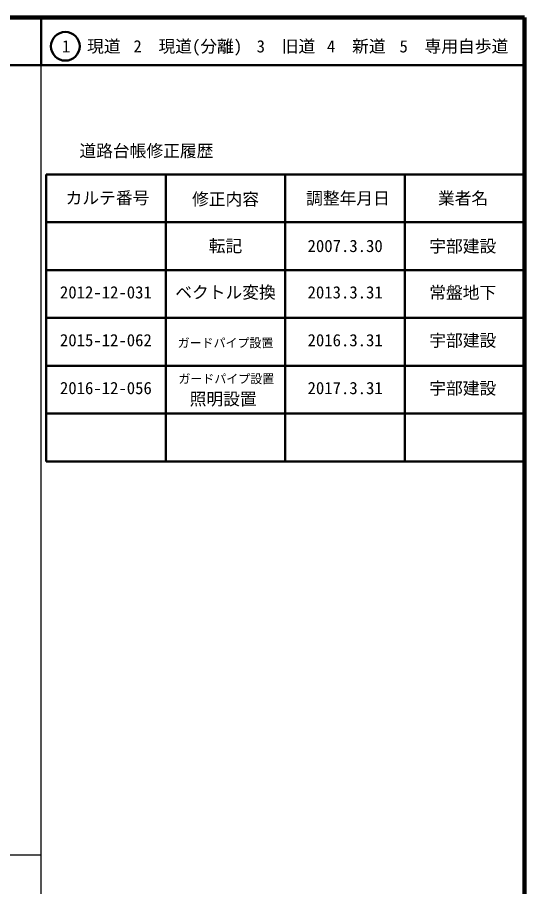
# Model space of a CAD drawing. Units: millimetres, scale not verified. Extents: x 40000 to 680000, y 20000 to 380000.
# Drawn here: x 574010 to 680000, y 198357 to 380000 of the extents above; entities that cross this region are included whole.
import ezdxf
from ezdxf.enums import TextEntityAlignment as Align

# ---------------------------------------------------------------- set-up
doc = ezdxf.new("R2010")
doc.units = ezdxf.units.MM
doc.header["$LTSCALE"] = 1000
for name, color, linetype, lineweight in [('M-TTL', 2, 'Continuous', 140), ('M-TTL-BAND', 7, 'Continuous', 25), ('M-TTL-FRAM', 2, 'Continuous', 50), ('M-TTL-LINE', 7, 'Continuous', 50)]:
    doc.layers.add(name, color=color, linetype=linetype, lineweight=lineweight)
doc.layers.add('M-TTL-TXT', color=7, linetype='Continuous')
doc.styles.add('ＭＳ ゴシック', font='')
doc.styles.get('ＭＳ ゴシック').set_extended_font_data('MS Gothic')

msp = doc.modelspace()

# ---------------------------------------------------------------- linework, layer by layer
at = {"layer": 'M-TTL'}
for p, q in [((680000, 380000), (40000, 380000)), ((680000, 20000), (680000, 380000))]:
    msp.add_line(p, q, dxfattribs=at)
at = {"layer": 'M-TTL-BAND'}
for p, q in [((579000, 20000), (579000, 370000)), ((40000, 205000), (579000, 205000))]:
    msp.add_line(p, q, dxfattribs=at)
at = {"layer": 'M-TTL-FRAM'}
for p, q in [((580000, 347197), (580000, 287197)), ((580000, 347197), (680000, 347197)), ((580000, 287197), (680000, 287197))]:
    msp.add_line(p, q, dxfattribs=at)
at = {"layer": 'M-TTL-LINE'}
for p, q in [((579000, 380000), (579000, 370000)), ((40000, 370000), (680000, 370000)), ((605000, 347197), (605000, 287197)), ((630000, 347197), (630000, 287197)), ((655000, 347197), (655000, 287197)), ((580000, 337197), (680000, 337197)), ((580000, 327197), (680000, 327197)), ((580000, 317197), (680000, 317197)), ((580000, 307197), (680000, 307197)), ((580000, 297197), (680000, 297197))]:
    msp.add_line(p, q, dxfattribs=at)
msp.add_circle((584031, 373958), 3000, dxfattribs=at)

# ---------------------------------------------------------------- texts
at = {"layer": 'M-TTL-TXT', "style": 'ＭＳ ゴシック'}
for s, p in [('1\u3000現道', (589448, 373958)), ('2\u3000現道(分離)', (609619, 373958)), ('3\u3000旧道', (630121, 373958)), ('4\u3000新道', (644824, 373958)), ('5\u3000専用自歩道', (665228, 373958)), ('道路台帳修正履歴', (600968, 352113)), ('カルテ番号', (592839, 342277)), ('修正内容', (617509, 342023)), ('調整年月日', (643089, 342197)), ('業者名', (667134, 342197)), ('転記', (617500, 332245)), ('2007.3.30', (642500, 332245)), ('宇部建設', (667077, 332189)), ('照明設置', (617002, 300253))]:
    msp.add_text(s, height=2566, dxfattribs=at).set_placement(p, align=Align.MIDDLE_CENTER)
for s, p in [('2012-12-031', (592500, 320495)), ('ベクトル変換', (617500, 320495)), ('2013.3.31', (642500, 320495)), ('常盤地下', (667077, 320439)), ('2015-12-062', (592500, 310495)), ('2016.3.31', (642500, 310495)), ('宇部建設', (667077, 310439)), ('2016-12-056', (592500, 300495)), ('2017.3.31', (642500, 300495)), ('宇部建設', (667077, 300439))]:
    msp.add_text(s, height=2566, dxfattribs=at).set_placement(p, align=Align.BOTTOM_CENTER)
for p in [(607500, 310495), (607666, 302986)]:
    msp.add_text('ガードパイプ設置', height=1833, dxfattribs=at).set_placement(p, align=Align.BOTTOM_LEFT)

doc.saveas('drawing.dxf')
